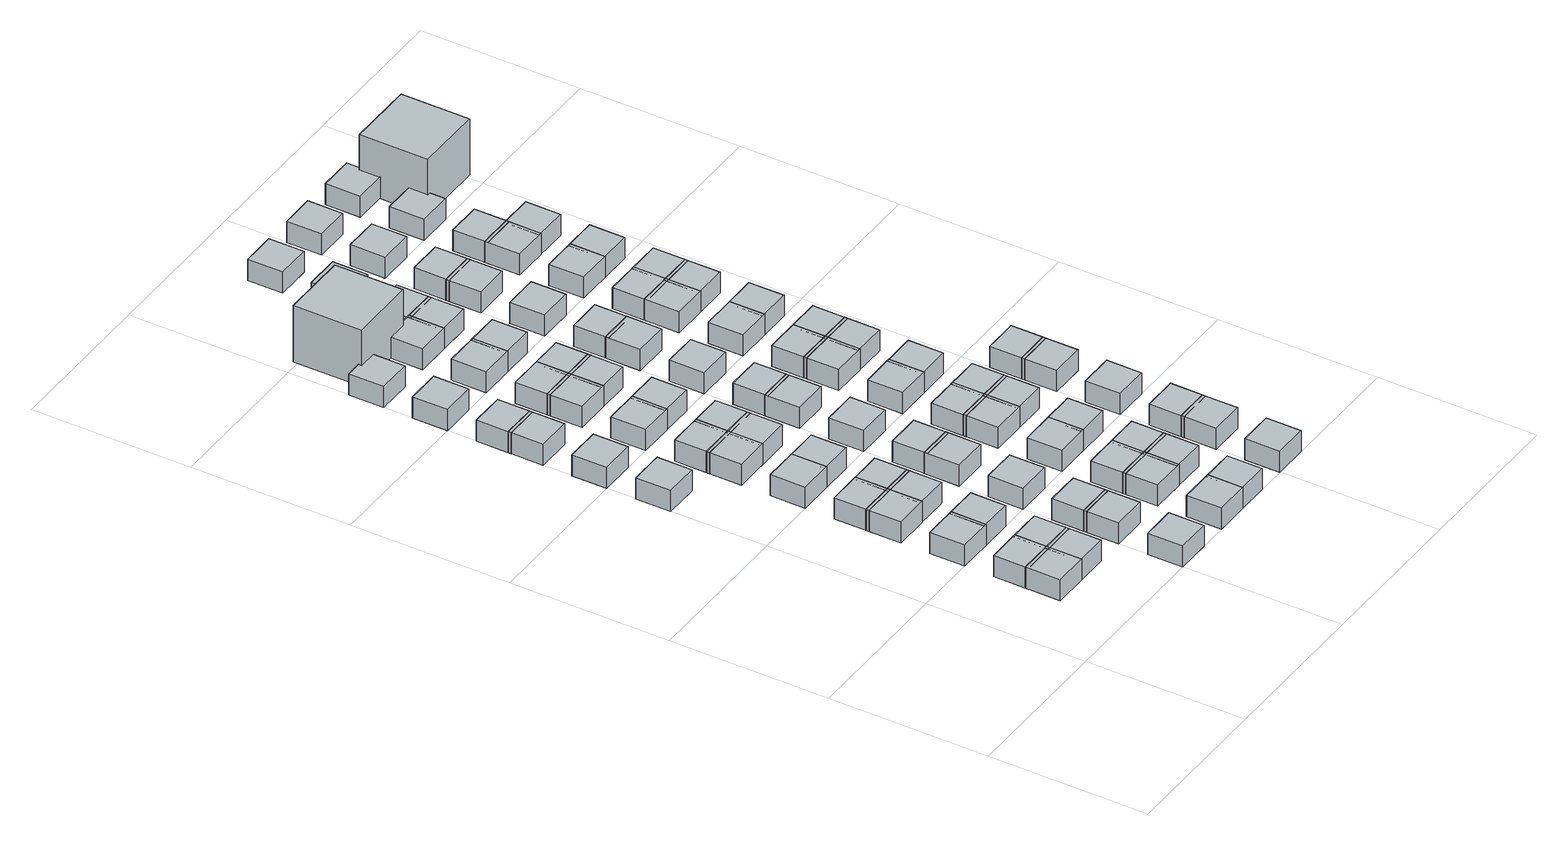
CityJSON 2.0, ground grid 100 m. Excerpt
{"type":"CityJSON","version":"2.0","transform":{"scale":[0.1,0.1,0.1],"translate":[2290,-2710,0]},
"CityObjects":{
"object1":{"type":"GenericCityObject","geometry":[{"type":"Solid","lod":"1","boundaries":[[[[0,1,2,3]],[[4,5,1,0]],[[5,6,2,1]],[[6,7,3,2]],[[7,4,0,3]],[[7,6,5,4]]]]}]},
"object2":{"type":"GenericCityObject","geometry":[{"type":"Solid","lod":"1","boundaries":[[[[8,9,10,11]],[[12,13,9,8]],[[13,14,10,9]],[[14,15,11,10]],[[15,12,8,11]],[[15,14,13,12]]]]}]},
"object3":{"type":"GenericCityObject","geometry":[{"type":"Solid","lod":"1","boundaries":[[[[16,17,18,19]],[[20,21,17,16]],[[21,22,18,17]],[[22,23,19,18]],[[23,20,16,19]],[[23,22,21,20]]]]}]},
"object4":{"type":"GenericCityObject","geometry":[{"type":"Solid","lod":"1","boundaries":[[[[24,25,26,27]],[[28,29,25,24]],[[29,30,26,25]],[[30,31,27,26]],[[31,28,24,27]],[[31,30,29,28]]]]}]},
"object5":{"type":"GenericCityObject","geometry":[{"type":"Solid","lod":"1","boundaries":[[[[32,33,34,35]],[[36,37,33,32]],[[37,38,34,33]],[[38,39,35,34]],[[39,36,32,35]],[[39,38,37,36]]]]}]},
"object6":{"type":"GenericCityObject","geometry":[{"type":"Solid","lod":"1","boundaries":[[[[40,41,42,43]],[[44,45,41,40]],[[45,46,42,41]],[[46,47,43,42]],[[47,44,40,43]],[[47,46,45,44]]]]}]},
"object7":{"type":"GenericCityObject","geometry":[{"type":"Solid","lod":"1","boundaries":[[[[48,49,50,51]],[[52,53,49,48]],[[53,54,50,49]],[[54,55,51,50]],[[55,52,48,51]],[[55,54,53,52]]]]}]},
"object8":{"type":"GenericCityObject","geometry":[{"type":"Solid","lod":"1","boundaries":[[[[56,57,58,59]],[[60,61,57,56]],[[61,62,58,57]],[[62,63,59,58]],[[63,60,56,59]],[[63,62,61,60]]]]}]},
"object9":{"type":"GenericCityObject","geometry":[{"type":"Solid","lod":"1","boundaries":[[[[64,65,66,67]],[[68,69,65,64]],[[69,70,66,65]],[[70,71,67,66]],[[71,68,64,67]],[[71,70,69,68]]]]}]},
"object10":{"type":"GenericCityObject","geometry":[{"type":"Solid","lod":"1","boundaries":[[[[72,73,74,75]],[[76,77,73,72]],[[77,78,74,73]],[[78,79,75,74]],[[79,76,72,75]],[[79,78,77,76]]]]}]},
"object11":{"type":"GenericCityObject","geometry":[{"type":"Solid","lod":"1","boundaries":[[[[80,81,82,83]],[[84,85,81,80]],[[85,86,82,81]],[[86,87,83,82]],[[87,84,80,83]],[[87,86,85,84]]]]}]},
"object12":{"type":"GenericCityObject","geometry":[{"type":"Solid","lod":"1","boundaries":[[[[88,89,90,91]],[[92,93,89,88]],[[93,94,90,89]],[[94,95,91,90]],[[95,92,88,91]],[[95,94,93,92]]]]}]},
"object13":{"type":"GenericCityObject","geometry":[{"type":"Solid","lod":"1","boundaries":[[[[96,97,98,99]],[[100,101,97,96]],[[101,102,98,97]],[[102,103,99,98]],[[103,100,96,99]],[[103,102,101,100]]]]}]},
"object14":{"type":"GenericCityObject","geometry":[{"type":"Solid","lod":"1","boundaries":[[[[104,105,106,107]],[[108,109,105,104]],[[109,110,106,105]],[[110,111,107,106]],[[111,108,104,107]],[[111,110,109,108]]]]}]},
"object15":{"type":"GenericCityObject","geometry":[{"type":"Solid","lod":"1","boundaries":[[[[112,113,114,115]],[[116,117,113,112]],[[117,118,114,113]],[[118,119,115,114]],[[119,116,112,115]],[[119,118,117,116]]]]}]},
"object16":{"type":"GenericCityObject","geometry":[{"type":"Solid","lod":"1","boundaries":[[[[120,121,122,123]],[[124,125,121,120]],[[125,126,122,121]],[[126,127,123,122]],[[127,124,120,123]],[[127,126,125,124]]]]}]},
"object17":{"type":"GenericCityObject","geometry":[{"type":"Solid","lod":"1","boundaries":[[[[128,129,130,131]],[[132,133,129,128]],[[133,134,130,129]],[[134,135,131,130]],[[135,132,128,131]],[[135,134,133,132]]]]}]},
"object18":{"type":"GenericCityObject","geometry":[{"type":"Solid","lod":"1","boundaries":[[[[136,137,138,139]],[[140,141,137,136]],[[141,142,138,137]],[[142,143,139,138]],[[143,140,136,139]],[[143,142,141,140]]]]}]},
"object19":{"type":"GenericCityObject","geometry":[{"type":"Solid","lod":"1","boundaries":[[[[144,145,146,147]],[[148,149,145,144]],[[149,150,146,145]],[[150,151,147,146]],[[151,148,144,147]],[[151,150,149,148]]]]}]},
"object20":{"type":"GenericCityObject","geometry":[{"type":"Solid","lod":"1","boundaries":[[[[152,153,154,155]],[[156,157,153,152]],[[157,158,154,153]],[[158,159,155,154]],[[159,156,152,155]],[[159,158,157,156]]]]}]},
"object21":{"type":"GenericCityObject","geometry":[{"type":"Solid","lod":"1","boundaries":[[[[160,161,162,163]],[[164,165,161,160]],[[165,166,162,161]],[[166,167,163,162]],[[167,164,160,163]],[[167,166,165,164]]]]}]},
"object22":{"type":"GenericCityObject","geometry":[{"type":"Solid","lod":"1","boundaries":[[[[168,169,170,171]],[[172,173,169,168]],[[173,174,170,169]],[[174,175,171,170]],[[175,172,168,171]],[[175,174,173,172]]]]}]},
"object23":{"type":"GenericCityObject","geometry":[{"type":"Solid","lod":"1","boundaries":[[[[176,177,178,179]],[[180,181,177,176]],[[181,182,178,177]],[[182,183,179,178]],[[183,180,176,179]],[[183,182,181,180]]]]}]},
"object24":{"type":"GenericCityObject","geometry":[{"type":"Solid","lod":"1","boundaries":[[[[184,185,186,187]],[[188,189,185,184]],[[189,190,186,185]],[[190,191,187,186]],[[191,188,184,187]],[[191,190,189,188]]]]}]},
"object25":{"type":"GenericCityObject","geometry":[{"type":"Solid","lod":"1","boundaries":[[[[192,193,194,195]],[[196,197,193,192]],[[197,198,194,193]],[[198,199,195,194]],[[199,196,192,195]],[[199,198,197,196]]]]}]},
"object26":{"type":"GenericCityObject","geometry":[{"type":"Solid","lod":"1","boundaries":[[[[200,201,202,203]],[[204,205,201,200]],[[205,206,202,201]],[[206,207,203,202]],[[207,204,200,203]],[[207,206,205,204]]]]}]},
"object27":{"type":"GenericCityObject","geometry":[{"type":"Solid","lod":"1","boundaries":[[[[208,209,210,211]],[[212,213,209,208]],[[213,214,210,209]],[[214,215,211,210]],[[215,212,208,211]],[[215,214,213,212]]]]}]},
"object28":{"type":"GenericCityObject","geometry":[{"type":"Solid","lod":"1","boundaries":[[[[216,217,218,219]],[[220,221,217,216]],[[221,222,218,217]],[[222,223,219,218]],[[223,220,216,219]],[[223,222,221,220]]]]}]},
"object29":{"type":"GenericCityObject","geometry":[{"type":"Solid","lod":"1","boundaries":[[[[224,225,226,227]],[[228,229,225,224]],[[229,230,226,225]],[[230,231,227,226]],[[231,228,224,227]],[[231,230,229,228]]]]}]},
"object30":{"type":"GenericCityObject","geometry":[{"type":"Solid","lod":"1","boundaries":[[[[232,233,234,235]],[[236,237,233,232]],[[237,238,234,233]],[[238,239,235,234]],[[239,236,232,235]],[[239,238,237,236]]]]}]},
"object31":{"type":"GenericCityObject","geometry":[{"type":"Solid","lod":"1","boundaries":[[[[240,241,242,243]],[[244,245,241,240]],[[245,246,242,241]],[[246,247,243,242]],[[247,244,240,243]],[[247,246,245,244]]]]}]},
"object32":{"type":"GenericCityObject","geometry":[{"type":"Solid","lod":"1","boundaries":[[[[248,249,250,251]],[[252,253,249,248]],[[253,254,250,249]],[[254,255,251,250]],[[255,252,248,251]],[[255,254,253,252]]]]}]},
"object33":{"type":"GenericCityObject","geometry":[{"type":"Solid","lod":"1","boundaries":[[[[256,257,258,259]],[[260,261,257,256]],[[261,262,258,257]],[[262,263,259,258]],[[263,260,256,259]],[[263,262,261,260]]]]}]},
"object34":{"type":"GenericCityObject","geometry":[{"type":"Solid","lod":"1","boundaries":[[[[264,265,266,267]],[[268,269,265,264]],[[269,270,266,265]],[[270,271,267,266]],[[271,268,264,267]],[[271,270,269,268]]]]}]},
"object35":{"type":"GenericCityObject","geometry":[{"type":"Solid","lod":"1","boundaries":[[[[272,273,274,275]],[[276,277,273,272]],[[277,278,274,273]],[[278,279,275,274]],[[279,276,272,275]],[[279,278,277,276]]]]}]},
"object36":{"type":"GenericCityObject","geometry":[{"type":"Solid","lod":"1","boundaries":[[[[280,281,282,283]],[[284,285,281,280]],[[285,286,282,281]],[[286,287,283,282]],[[287,284,280,283]],[[287,286,285,284]]]]}]},
"object37":{"type":"GenericCityObject","geometry":[{"type":"Solid","lod":"1","boundaries":[[[[288,289,290,291]],[[292,293,289,288]],[[293,294,290,289]],[[294,295,291,290]],[[295,292,288,291]],[[295,294,293,292]]]]}]},
"object38":{"type":"GenericCityObject","geometry":[{"type":"Solid","lod":"1","boundaries":[[[[296,297,298,299]],[[300,301,297,296]],[[301,302,298,297]],[[302,303,299,298]],[[303,300,296,299]],[[303,302,301,300]]]]}]},
"object39":{"type":"GenericCityObject","geometry":[{"type":"Solid","lod":"1","boundaries":[[[[304,305,306,307]],[[308,309,305,304]],[[309,310,306,305]],[[310,311,307,306]],[[311,308,304,307]],[[311,310,309,308]]]]}]},
"object40":{"type":"GenericCityObject","geometry":[{"type":"Solid","lod":"1","boundaries":[[[[312,313,314,315]],[[316,317,313,312]],[[317,318,314,313]],[[318,319,315,314]],[[319,316,312,315]],[[319,318,317,316]]]]}]},
"object41":{"type":"GenericCityObject","geometry":[{"type":"Solid","lod":"1","boundaries":[[[[320,321,322,323]],[[324,325,321,320]],[[325,326,322,321]],[[326,327,323,322]],[[327,324,320,323]],[[327,326,325,324]]]]}]},
"object42":{"type":"GenericCityObject","geometry":[{"type":"Solid","lod":"1","boundaries":[[[[328,329,330,331]],[[332,333,329,328]],[[333,334,330,329]],[[334,335,331,330]],[[335,332,328,331]],[[335,334,333,332]]]]}]},
"object43":{"type":"GenericCityObject","geometry":[{"type":"Solid","lod":"1","boundaries":[[[[336,337,338,339]],[[340,341,337,336]],[[341,342,338,337]],[[342,343,339,338]],[[343,340,336,339]],[[343,342,341,340]]]]}]},
"object44":{"type":"GenericCityObject","geometry":[{"type":"Solid","lod":"1","boundaries":[[[[344,345,346,347]],[[348,349,345,344]],[[349,350,346,345]],[[350,351,347,346]],[[351,348,344,347]],[[351,350,349,348]]]]}]},
"object45":{"type":"GenericCityObject","geometry":[{"type":"Solid","lod":"1","boundaries":[[[[352,353,354,355]],[[356,357,353,352]],[[357,358,354,353]],[[358,359,355,354]],[[359,356,352,355]],[[359,358,357,356]]]]}]},
"object46":{"type":"GenericCityObject","geometry":[{"type":"Solid","lod":"1","boundaries":[[[[360,361,362,363]],[[364,365,361,360]],[[365,366,362,361]],[[366,367,363,362]],[[367,364,360,363]],[[367,366,365,364]]]]}]},
"object47":{"type":"GenericCityObject","geometry":[{"type":"Solid","lod":"1","boundaries":[[[[368,369,370,371]],[[372,373,369,368]],[[373,374,370,369]],[[374,375,371,370]],[[375,372,368,371]],[[375,374,373,372]]]]}]},
"object48":{"type":"GenericCityObject","geometry":[{"type":"Solid","lod":"1","boundaries":[[[[376,377,378,379]],[[380,381,377,376]],[[381,382,378,377]],[[382,383,379,378]],[[383,380,376,379]],[[383,382,381,380]]]]}]},
"object49":{"type":"GenericCityObject","geometry":[{"type":"Solid","lod":"1","boundaries":[[[[384,385,386,387]],[[388,389,385,384]],[[389,390,386,385]],[[390,391,387,386]],[[391,388,384,387]],[[391,390,389,388]]]]}]},
"object50":{"type":"GenericCityObject","geometry":[{"type":"Solid","lod":"1","boundaries":[[[[392,393,394,395]],[[396,397,393,392]],[[397,398,394,393]],[[398,399,395,394]],[[399,396,392,395]],[[399,398,397,396]]]]}]},
"object51":{"type":"GenericCityObject","geometry":[{"type":"Solid","lod":"1","boundaries":[[[[400,401,402,403]],[[404,405,401,400]],[[405,406,402,401]],[[406,407,403,402]],[[407,404,400,403]],[[407,406,405,404]]]]}]},
"object52":{"type":"GenericCityObject","geometry":[{"type":"Solid","lod":"1","boundaries":[[[[408,409,410,411]],[[412,413,409,408]],[[413,414,410,409]],[[414,415,411,410]],[[415,412,408,411]],[[415,414,413,412]]]]}]},
"object53":{"type":"GenericCityObject","geometry":[{"type":"Solid","lod":"1","boundaries":[[[[416,417,418,419]],[[420,421,417,416]],[[421,422,418,417]],[[422,423,419,418]],[[423,420,416,419]],[[423,422,421,420]]]]}]},
"object54":{"type":"GenericCityObject","geometry":[{"type":"Solid","lod":"1","boundaries":[[[[424,425,426,427]],[[428,429,425,424]],[[429,430,426,425]],[[430,431,427,426]],[[431,428,424,427]],[[431,430,429,428]]]]}]},
"object55":{"type":"GenericCityObject","geometry":[{"type":"Solid","lod":"1","boundaries":[[[[432,433,434,435]],[[436,437,433,432]],[[437,438,434,433]],[[438,439,435,434]],[[439,436,432,435]],[[439,438,437,436]]]]}]},
"object56":{"type":"GenericCityObject","geometry":[{"type":"Solid","lod":"1","boundaries":[[[[440,441,442,443]],[[444,445,441,440]],[[445,446,442,441]],[[446,447,443,442]],[[447,444,440,443]],[[447,446,445,444]]]]}]},
"object57":{"type":"GenericCityObject","geometry":[{"type":"Solid","lod":"1","boundaries":[[[[448,449,450,451]],[[452,453,449,448]],[[453,454,450,449]],[[454,455,451,450]],[[455,452,448,451]],[[455,454,453,452]]]]}]},
"object58":{"type":"GenericCityObject","geometry":[{"type":"Solid","lod":"1","boundaries":[[[[456,457,458,459]],[[460,461,457,456]],[[461,462,458,457]],[[462,463,459,458]],[[463,460,456,459]],[[463,462,461,460]]]]}]},
"object59":{"type":"GenericCityObject","geometry":[{"type":"Solid","lod":"1","boundaries":[[[[464,465,466,467]],[[468,469,465,464]],[[469,470,466,465]],[[470,471,467,466]],[[471,468,464,467]],[[471,470,469,468]]]]}]},
"object60":{"type":"GenericCityObject","geometry":[{"type":"Solid","lod":"1","boundaries":[[[[472,473,474,475]],[[476,477,473,472]],[[477,478,474,473]],[[478,479,475,474]],[[479,476,472,475]],[[479,478,477,476]]]]}]},
"object61":{"type":"GenericCityObject","geometry":[{"type":"Solid","lod":"1","boundaries":[[[[480,481,482,483]],[[484,485,481,480]],[[485,486,482,481]],[[486,487,483,482]],[[487,484,480,483]],[[487,486,485,484]]]]}]},
"object62":{"type":"GenericCityObject","geometry":[{"type":"Solid","lod":"1","boundaries":[[[[488,489,490,491]],[[492,493,489,488]],[[493,494,490,489]],[[494,495,491,490]],[[495,492,488,491]],[[495,494,493,492]]]]}]},
"object63":{"type":"GenericCityObject","geometry":[{"type":"Solid","lod":"1","boundaries":[[[[496,497,498,499]],[[500,501,497,496]],[[501,502,498,497]],[[502,503,499,498]],[[503,500,496,499]],[[503,502,501,500]]]]}]},
"object64":{"type":"GenericCityObject","geometry":[{"type":"Solid","lod":"1","boundaries":[[[[504,505,506,507]],[[508,509,505,504]],[[509,510,506,505]],[[510,511,507,506]],[[511,508,504,507]],[[511,510,509,508]]]]}]},
"object65":{"type":"GenericCityObject","geometry":[{"type":"Solid","lod":"1","boundaries":[[[[512,513,514,515]],[[516,517,513,512]],[[517,518,514,513]],[[518,519,515,514]],[[519,516,512,515]],[[519,518,517,516]]]]}]},
"object66":{"type":"GenericCityObject","geometry":[{"type":"Solid","lod":"1","boundaries":[[[[520,521,522,523]],[[524,525,521,520]],[[525,526,522,521]],[[526,527,523,522]],[[527,524,520,523]],[[527,526,525,524]]]]}]},
"object67":{"type":"GenericCityObject","geometry":[{"type":"Solid","lod":"1","boundaries":[[[[528,529,530,531]],[[532,533,529,528]],[[533,534,530,529]],[[534,535,531,530]],[[535,532,528,531]],[[535,534,533,532]]]]}]},
"object68":{"type":"GenericCityObject","geometry":[{"type":"Solid","lod":"1","boundaries":[[[[536,537,538,539]],[[540,541,537,536]],[[541,542,538,537]],[[542,543,539,538]],[[543,540,536,539]],[[543,542,541,540]]]]}]},
"object69":{"type":"GenericCityObject","geometry":[{"type":"Solid","lod":"1","boundaries":[[[[544,545,546,547]],[[548,549,545,544]],[[549,550,546,545]],[[550,551,547,546]],[[551,548,544,547]],[[551,550,549,548]]]]}]},
"object70":{"type":"GenericCityObject","geometry":[{"type":"Solid","lod":"1","boundaries":[[[[552,553,554,555]],[[556,557,553,552]],[[557,558,554,553]],[[558,559,555,554]],[[559,556,552,555]],[[559,558,557,556]]]]}]},
"object71":{"type":"GenericCityObject","geometry":[{"type":"Solid","lod":"1","boundaries":[[[[560,561,562,563]],[[564,565,561,560]],[[565,566,562,561]],[[566,567,563,562]],[[567,564,560,563]],[[567,566,565,564]]]]}]},
"object72":{"type":"GenericCityObject","geometry":[{"type":"Solid","lod":"1","boundaries":[[[[568,569,570,571]],[[572,573,569,568]],[[573,574,570,569]],[[574,575,571,570]],[[575,572,568,571]],[[575,574,573,572]]]]}]},
"object73":{"type":"GenericCityObject","geometry":[{"type":"Solid","lod":"1","boundaries":[[[[576,577,578,579]],[[580,581,577,576]],[[581,582,578,577]],[[582,583,579,578]],[[583,580,576,579]],[[583,582,581,580]]]]}]},
"object74":{"type":"GenericCityObject","geometry":[{"type":"Solid","lod":"1","boundaries":[[[[584,585,586,587]],[[588,589,585,584]],[[589,590,586,585]],[[590,591,587,586]],[[591,588,584,587]],[[591,590,589,588]]]]}]},
"object75":{"type":"GenericCityObject","geometry":[{"type":"Solid","lod":"1","boundaries":[[[[592,593,594,595]],[[596,597,593,592]],[[597,598,594,593]],[[598,599,595,594]],[[599,596,592,595]],[[599,598,597,596]]]]}]},
"object76":{"type":"GenericCityObject","geometry":[{"type":"Solid","lod":"1","boundaries":[[[[600,601,602,603]],[[604,605,601,600]],[[605,606,602,601]],[[606,607,603,602]],[[607,604,600,603]],[[607,606,605,604]]]]}]},
"object77":{"type":"GenericCityObject","geometry":[{"type":"Solid","lod":"1","boundaries":[[[[608,609,610,611]],[[612,613,609,608]],[[613,614,610,609]],[[614,615,611,610]],[[615,612,608,611]],[[615,614,613,612]]]]}]},
"object78":{"type":"GenericCityObject","geometry":[{"type":"Solid","lod":"1","boundaries":[[[[616,617,618,619]],[[620,621,617,616]],[[621,622,618,617]],[[622,623,619,618]],[[623,620,616,619]],[[623,622,621,620]]]]}]},
"object79":{"type":"GenericCityObject","geometry":[{"type":"Solid","lod":"1","boundaries":[[[[624,625,626,627]],[[628,629,625,624]],[[629,630,626,625]],[[630,631,627,626]],[[631,628,624,627]],[[631,630,629,628]]]]}]},
"object80":{"type":"GenericCityObject","geometry":[{"type":"Solid","lod":"1","boundaries":[[[[632,633,634,635]],[[636,637,633,632]],[[637,638,634,633]],[[638,639,635,634]],[[639,636,632,635]],[[639,638,637,636]]]]}]},
"object81":{"type":"GenericCityObject","geometry":[{"type":"Solid","lod":"1","boundaries":[[[[640,641,642,643]],[[644,645,641,640]],[[645,646,642,641]],[[646,647,643,642]],[[647,644,640,643]],[[647,646,645,644]]]]}]},
"object82":{"type":"GenericCityObject","geometry":[{"type":"Solid","lod":"1","boundaries":[[[[648,649,650,651]],[[652,653,649,648]],[[653,654,650,649]],[[654,655,651,650]],[[655,652,648,651]],[[655,654,653,652]]]]}]},
"object83":{"type":"GenericCityObject","geometry":[{"type":"Solid","lod":"1","boundaries":[[[[656,657,658,659]],[[660,661,657,656]],[[661,662,658,657]],[[662,663,659,658]],[[663,660,656,659]],[[663,662,661,660]]]]}]},
"object84":{"type":"GenericCityObject","geometry":[{"type":"Solid","lod":"1","boundaries":[[[[664,665,666,667]],[[668,669,665,664]],[[669,670,666,665]],[[670,671,667,666]],[[671,668,664,667]],[[671,670,669,668]]]]}]},
"object85":{"type":"GenericCityObject","geometry":[{"type":"Solid","lod":"1","boundaries":[[[[672,673,674,675]],[[676,677,673,672]],[[677,678,674,673]],[[678,679,675,674]],[[679,676,672,675]],[[679,678,677,676]]]]}]},
"object86":{"type":"GenericCityObject","geometry":[{"type":"Solid","lod":"1","boundaries":[[[[680,681,682,683]],[[684,685,681,680]],[[685,686,682,681]],[[686,687,683,682]],[[687,684,680,683]],[[687,686,685,684]]]]}]},
"object87":{"type":"GenericCityObject","geometry":[{"type":"Solid","lod":"1","boundaries":[[[[688,689,690,691]],[[692,693,689,688]],[[693,694,690,689]],[[694,695,691,690]],[[695,692,688,691]],[[695,694,693,692]]]]}]},
"object88":{"type":"GenericCityObject","geometry":[{"type":"Solid","lod":"1","boundaries":[[[[696,697,698,699]],[[700,701,697,696]],[[701,702,698,697]],[[702,703,699,698]],[[703,700,696,699]],[[703,702,701,700]]]]}]},
"object89":{"type":"GenericCityObject","geometry":[{"type":"Solid","lod":"1","boundaries":[[[[704,705,706,707]],[[708,709,705,704]],[[709,710,706,705]],[[710,711,707,706]],[[711,708,704,707]],[[711,710,709,708]]]]}]},
"object90":{"type":"GenericCityObject","geometry":[{"type":"Solid","lod":"1","boundaries":[[[[712,713,714,715]],[[716,717,713,712]],[[717,718,714,713]],[[718,719,715,714]],[[719,716,712,715]],[[719,718,717,716]]]]}]},
"object91":{"type":"GenericCityObject","geometry":[{"type":"Solid","lod":"1","boundaries":[[[[720,721,722,723]],[[724,725,721,720]],[[725,726,722,721]],[[726,727,723,722]],[[727,724,720,723]],[[727,726,725,724]]]]}]}
},
"vertices":[
[400,400,0],[620,400,0],[620,620,0],[400,620,0],[400,400,140],[620,400,140],[620,620,140],[400,620,140],
[400,600,0],[620,600,0],[620,820,0],[400,820,0],[400,600,140],[620,600,140],[620,820,140],[400,820,140],
[400,1000,0],[620,1000,0],[620,1220,0],[400,1220,0],[400,1000,140],[620,1000,140],[620,1220,140],[400,1220,140],
[600,400,0],[820,400,0],[820,620,0],[600,620,0],[600,400,140],[820,400,140],[820,620,140],[600,620,140],
[0,2600,0],[220,2600,0],[220,2820,0],[0,2820,0],[0,2600,140],[220,2600,140],[220,2820,140],[0,2820,140],
[600,600,0],[820,600,0],[820,820,0],[600,820,0],[600,600,140],[820,600,140],[820,820,140],[600,820,140],
[400,1400,0],[620,1400,0],[620,1620,0],[400,1620,0],[400,1400,140],[620,1400,140],[620,1620,140],[400,1620,140],
[400,1600,0],[620,1600,0],[620,1820,0],[400,1820,0],[400,1600,140],[620,1600,140],[620,1820,140],[400,1820,140],
[0,3000,0],[220,3000,0],[220,3220,0],[0,3220,0],[0,3000,140],[220,3000,140],[220,3220,140],[0,3220,140],
[600,1000,0],[820,1000,0],[820,1220,0],[600,1220,0],[600,1000,140],[820,1000,140],[820,1220,140],[600,1220,140],
[400,2000,0],[620,2000,0],[620,2220,0],[400,2220,0],[400,2000,140],[620,2000,140],[620,2220,140],[400,2220,140],
[1000,0,0],[1220,0,0],[1220,220,0],[1000,220,0],[1000,0,140],[1220,0,140],[1220,220,140],[1000,220,140],
[0,3400,0],[220,3400,0],[220,3620,0],[0,3620,0],[0,3400,140],[220,3400,140],[220,3620,140],[0,3620,140],
[600,1400,0],[820,1400,0],[820,1620,0],[600,1620,0],[600,1400,140],[820,1400,140],[820,1620,140],[600,1620,140],
[0,3600,0],[220,3600,0],[220,3820,0],[0,3820,0],[0,3600,140],[220,3600,140],[220,3820,140],[0,3820,140],
[600,1600,0],[820,1600,0],[820,1820,0],[600,1820,0],[600,1600,140],[820,1600,140],[820,1820,140],[600,1820,140],
[400,2400,0],[620,2400,0],[620,2620,0],[400,2620,0],[400,2400,140],[620,2400,140],[620,2620,140],[400,2620,140],
[1000,400,0],[1220,400,0],[1220,620,0],[1000,620,0],[1000,400,140],[1220,400,140],[1220,620,140],[1000,620,140],
[400,2600,0],[620,2600,0],[620,2820,0],[400,2820,0],[400,2600,140],[620,2600,140],[620,2820,140],[400,2820,140],
[1000,600,0],[1220,600,0],[1220,820,0],[1000,820,0],[1000,600,140],[1220,600,140],[1220,820,140],[1000,820,140],
[0,4000,0],[220,4000,0],[220,4220,0],[0,4220,0],[0,4000,140],[220,4000,140],[220,4220,140],[0,4220,140],
[600,2000,0],[820,2000,0],[820,2220,0],[600,2220,0],[600,2000,140],[820,2000,140],[820,2220,140],[600,2220,140],
[400,3000,0],[620,3000,0],[620,3220,0],[400,3220,0],[400,3000,140],[620,3000,140],[620,3220,140],[400,3220,140],
[1000,1000,0],[1220,1000,0],[1220,1220,0],[1000,1220,0],[1000,1000,140],[1220,1000,140],[1220,1220,140],[1000,1220,140],
[0,4400,0],[220,4400,0],[220,4620,0],[0,4620,0],[0,4400,140],[220,4400,140],[220,4620,140],[0,4620,140],
[600,2400,0],[820,2400,0],[820,2620,0],[600,2620,0],[600,2400,140],[820,2400,140],[820,2620,140],[600,2620,140],
[600,2600,0],[820,2600,0],[820,2820,0],[600,2820,0],[600,2600,140],[820,2600,140],[820,2820,140],[600,2820,140],
[1400,0,0],[1620,0,0],[1620,220,0],[1400,220,0],[1400,0,140],[1620,0,140],[1620,220,140],[1400,220,140],
[400,3400,0],[620,3400,0],[620,3620,0],[400,3620,0],[400,3400,140],[620,3400,140],[620,3620,140],[400,3620,140],
[1000,1400,0],[1220,1400,0],[1220,1620,0],[1000,1620,0],[1000,1400,140],[1220,1400,140],[1220,1620,140],[1000,1620,140],
[400,3600,0],[620,3600,0],[620,3820,0],[400,3820,0],[400,3600,140],[620,3600,140],[620,3820,140],[400,3820,140],
[1000,1600,0],[1220,1600,0],[1220,1820,0],[1000,1820,0],[1000,1600,140],[1220,1600,140],[1220,1820,140],[1000,1820,140],
[600,3000,0],[820,3000,0],[820,3220,0],[600,3220,0],[600,3000,140],[820,3000,140],[820,3220,140],[600,3220,140],
[1400,400,0],[1620,400,0],[1620,620,0],[1400,620,0],[1400,400,140],[1620,400,140],[1620,620,140],[1400,620,140],
[1400,600,0],[1620,600,0],[1620,820,0],[1400,820,0],[1400,600,140],[1620,600,140],[1620,820,140],[1400,820,140],
[400,4000,0],[620,4000,0],[620,4220,0],[400,4220,0],[400,4000,140],[620,4000,140],[620,4220,140],[400,4220,140],
[1000,2000,0],[1220,2000,0],[1220,2220,0],[1000,2220,0],[1000,2000,140],[1220,2000,140],[1220,2220,140],[1000,2220,140],
[1600,0,0],[1820,0,0],[1820,220,0],[1600,220,0],[1600,0,140],[1820,0,140],[1820,220,140],[1600,220,140],
[100,4600,0],[529,4600,0],[529,5029,0],[100,5029,0],[100,4600,375],[529,4600,375],[529,5029,375],[100,5029,375],
[600,3400,0],[820,3400,0],[820,3620,0],[600,3620,0],[600,3400,140],[820,3400,140],[820,3620,140],[600,3620,140],
[600,3600,0],[820,3600,0],[820,3820,0],[600,3820,0],[600,3600,140],[820,3600,140],[820,3820,140],[600,3820,140],
[1400,1000,0],[1620,1000,0],[1620,1220,0],[1400,1220,0],[1400,1000,140],[1620,1000,140],[1620,1220,140],[1400,1220,140],
[400,4400,0],[620,4400,0],[620,4620,0],[400,4620,0],[400,4400,140],[620,4400,140],[620,4620,140],[400,4620,140],
[1000,2400,0],[1220,2400,0],[1220,2620,0],[1000,2620,0],[1000,2400,140],[1220,2400,140],[1220,2620,140],[1000,2620,140],
[1600,400,0],[1820,400,0],[1820,620,0],[1600,620,0],[1600,400,140],[1820,400,140],[1820,620,140],[1600,620,140],
[1000,2600,0],[1220,2600,0],[1220,2820,0],[1000,2820,0],[1000,2600,140],[1220,2600,140],[1220,2820,140],[1000,2820,140],
[1600,600,0],[1820,600,0],[1820,820,0],[1600,820,0],[1600,600,140],[1820,600,140],[1820,820,140],[1600,820,140],
[600,4000,0],[820,4000,0],[820,4220,0],[600,4220,0],[600,4000,140],[820,4000,140],[820,4220,140],[600,4220,140],
[1400,1400,0],[1620,1400,0],[1620,1620,0],[1400,1620,0],[1400,1400,140],[1620,1400,140],[1620,1620,140],[1400,1620,140],
[1400,1600,0],[1620,1600,0],[1620,1820,0],[1400,1820,0],[1400,1600,140],[1620,1600,140],[1620,1820,140],[1400,1820,140],
[1000,3000,0],[1220,3000,0],[1220,3220,0],[1000,3220,0],[1000,3000,140],[1220,3000,140],[1220,3220,140],[1000,3220,140],
[1600,1000,0],[1820,1000,0],[1820,1220,0],[1600,1220,0],[1600,1000,140],[1820,1000,140],[1820,1220,140],[1600,1220,140],
[600,4400,0],[820,4400,0],[820,4620,0],[600,4620,0],[600,4400,140],[820,4400,140],[820,4620,140],[600,4620,140],
[600,4600,0],[820,4600,0],[820,4820,0],[600,4820,0],[600,4600,140],[820,4600,140],[820,4820,140],[600,4820,140],
[1400,2000,0],[1620,2000,0],[1620,2220,0],[1400,2220,0],[1400,2000,140],[1620,2000,140],[1620,2220,140],[1400,2220,140],
[2000,0,0],[2220,0,0],[2220,220,0],[2000,220,0],[2000,0,140],[2220,0,140],[2220,220,140],[2000,220,140],
[1000,3400,0],[1220,3400,0],[1220,3620,0],[1000,3620,0],[1000,3400,140],[1220,3400,140],[1220,3620,140],[1000,3620,140],
[1600,1400,0],[1820,1400,0],[1820,1620,0],[1600,1620,0],[1600,1400,140],[1820,1400,140],[1820,1620,140],[1600,1620,140],
[1000,3600,0],[1220,3600,0],[1220,3820,0],[1000,3820,0],[1000,3600,140],[1220,3600,140],[1220,3820,140],[1000,3820,140],
[1600,1600,0],[1820,1600,0],[1820,1820,0],[1600,1820,0],[1600,1600,140],[1820,1600,140],[1820,1820,140],[1600,1820,140],
[600,5000,0],[820,5000,0],[820,5220,0],[600,5220,0],[600,5000,140],[820,5000,140],[820,5220,140],[600,5220,140],
[1400,2400,0],[1620,2400,0],[1620,2620,0],[1400,2620,0],[1400,2400,140],[1620,2400,140],[1620,2620,140],[1400,2620,140],
[2000,400,0],[2220,400,0],[2220,620,0],[2000,620,0],[2000,400,140],[2220,400,140],[2220,620,140],[2000,620,140],
[1400,2600,0],[1620,2600,0],[1620,2820,0],[1400,2820,0],[1400,2600,140],[1620,2600,140],[1620,2820,140],[1400,2820,140],
[2000,600,0],[2220,600,0],[2220,820,0],[2000,820,0],[2000,600,140],[2220,600,140],[2220,820,140],[2000,820,140],
[1000,4000,0],[1220,4000,0],[1220,4220,0],[1000,4220,0],[1000,4000,140],[1220,4000,140],[1220,4220,140],[1000,4220,140],
[1600,2000,0],[1820,2000,0],[1820,2220,0],[1600,2220,0],[1600,2000,140],[1820,2000,140],[1820,2220,140],[1600,2220,140],
[600,5400,0],[820,5400,0],[820,5620,0],[600,5620,0],[600,5400,140],[820,5400,140],[820,5620,140],[600,5620,140],
[1400,3000,0],[1620,3000,0],[1620,3220,0],[1400,3220,0],[1400,3000,140],[1620,3000,140],[1620,3220,140],[1400,3220,140],
[2000,1000,0],[2220,1000,0],[2220,1220,0],[2000,1220,0],[2000,1000,140],[2220,1000,140],[2220,1220,140],[2000,1220,140],
[1000,4400,0],[1220,4400,0],[1220,4620,0],[1000,4620,0],[1000,4400,140],[1220,4400,140],[1220,4620,140],[1000,4620,140],
[1600,2400,0],[1820,2400,0],[1820,2620,0],[1600,2620,0],[1600,2400,140],[1820,2400,140],[1820,2620,140],[1600,2620,140],
[1000,4600,0],[1220,4600,0],[1220,4820,0],[1000,4820,0],[1000,4600,140],[1220,4600,140],[1220,4820,140],[1000,4820,140],
[1600,2600,0],[1820,2600,0],[1820,2820,0],[1600,2820,0],[1600,2600,140],[1820,2600,140],[1820,2820,140],[1600,2820,140],
[1400,3400,0],[1620,3400,0],[1620,3620,0],[1400,3620,0],[1400,3400,140],[1620,3400,140],[1620,3620,140],[1400,3620,140],
[2000,1400,0],[2220,1400,0],[2220,1620,0],[2000,1620,0],[2000,1400,140],[2220,1400,140],[2220,1620,140],[2000,1620,140],
[1400,3600,0],[1620,3600,0],[1620,3820,0],[1400,3820,0],[1400,3600,140],[1620,3600,140],[1620,3820,140],[1400,3820,140],
[2000,1600,0],[2220,1600,0],[2220,1820,0],[2000,1820,0],[2000,1600,140],[2220,1600,140],[2220,1820,140],[2000,1820,140],
[1000,5000,0],[1220,5000,0],[1220,5220,0],[1000,5220,0],[1000,5000,140],[1220,5000,140],[1220,5220,140],[1000,5220,140],
[1600,3000,0],[1820,3000,0],[1820,3220,0],[1600,3220,0],[1600,3000,140],[1820,3000,140],[1820,3220,140],[1600,3220,140],
[1400,4000,0],[1620,4000,0],[1620,4220,0],[1400,4220,0],[1400,4000,140],[1620,4000,140],[1620,4220,140],[1400,4220,140],
[1000,5400,0],[1220,5400,0],[1220,5620,0],[1000,5620,0],[1000,5400,140],[1220,5400,140],[1220,5620,140],[1000,5620,140],
[1600,3400,0],[1820,3400,0],[1820,3620,0],[1600,3620,0],[1600,3400,140],[1820,3400,140],[1820,3620,140],[1600,3620,140],
[1600,3600,0],[1820,3600,0],[1820,3820,0],[1600,3820,0],[1600,3600,140],[1820,3600,140],[1820,3820,140],[1600,3820,140],
[1400,4400,0],[1620,4400,0],[1620,4620,0],[1400,4620,0],[1400,4400,140],[1620,4400,140],[1620,4620,140],[1400,4620,140],
[1400,4600,0],[1620,4600,0],[1620,4820,0],[1400,4820,0],[1400,4600,140],[1620,4600,140],[1620,4820,140],[1400,4820,140],
[1600,4000,0],[1820,4000,0],[1820,4220,0],[1600,4220,0],[1600,4000,140],[1820,4000,140],[1820,4220,140],[1600,4220,140],
[1400,5000,0],[1620,5000,0],[1620,5220,0],[1400,5220,0],[1400,5000,140],[1620,5000,140],[1620,5220,140],[1400,5220,140],
[1600,4400,0],[1820,4400,0],[1820,4620,0],[1600,4620,0],[1600,4400,140],[1820,4400,140],[1820,4620,140],[1600,4620,140],
[1400,5400,0],[1620,5400,0],[1620,5620,0],[1400,5620,0],[1400,5400,140],[1620,5400,140],[1620,5620,140],[1400,5620,140],
[1600,5100,0],[2029,5100,0],[2029,5529,0],[1600,5529,0],[1600,5100,375],[2029,5100,375],[2029,5529,375],[1600,5529,375]
]}
